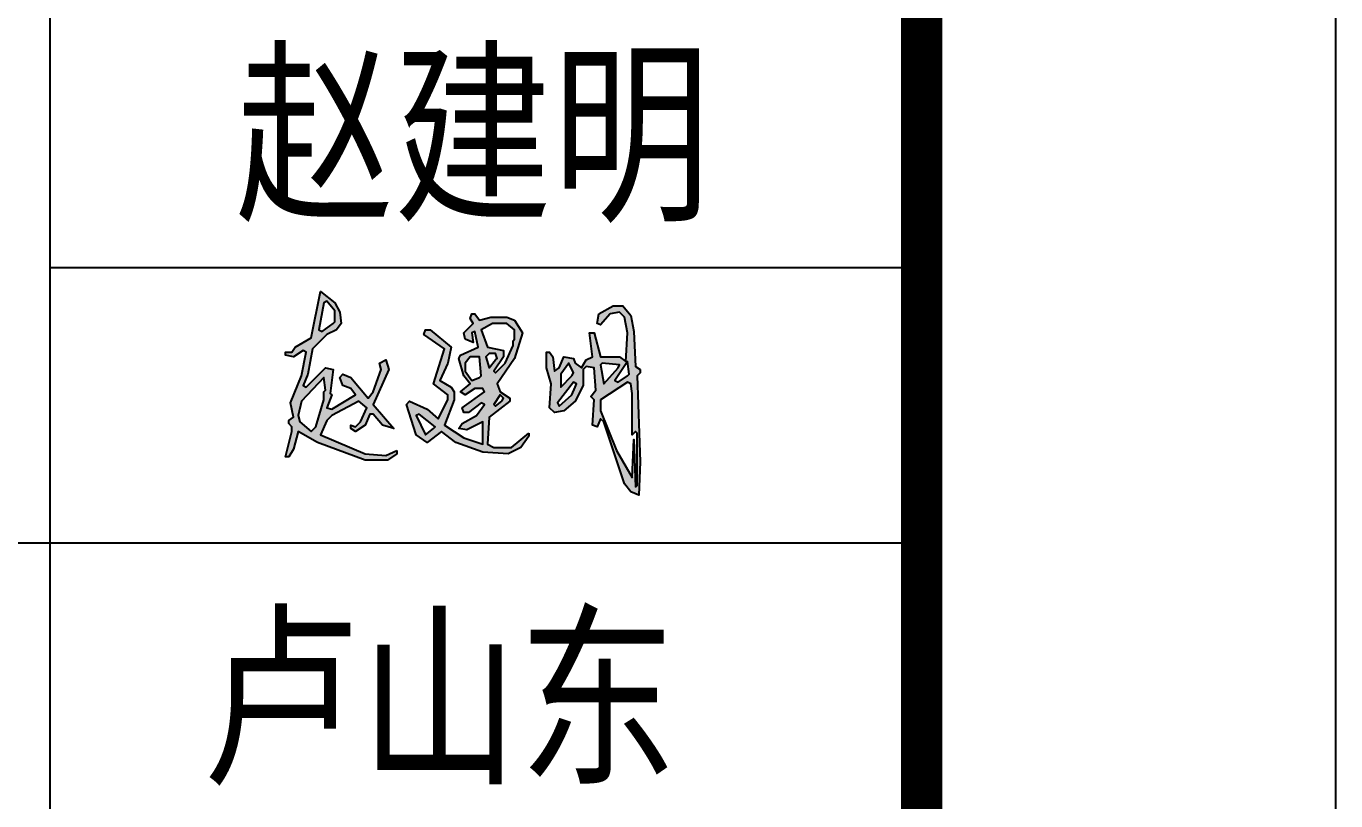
# Model space of a CAD drawing. Extents: x -266287 to 275962, y -324567 to 363765.
# Drawn here: x -78088 to -71765, y -49213 to -45471 of the extents above; entities that cross this region are included whole.
import ezdxf
from ezdxf.enums import TextEntityAlignment as Align

# ---------------------------------------------------------------- set-up
doc = ezdxf.new("R2010")
doc.units = 0
doc.header["$LTSCALE"] = 1000
doc.linetypes.add('LENGSHUI', pattern=[22, 20, -1, 0, -1])
doc.layers.get('0').update_dxf_attribs({"linetype": 'CONTINUOUS'})
doc.layers.add('00签名', color=7, linetype='LENGSHUI')
doc.layers.add('PUB_TITLE', color=4, linetype='CONTINUOUS')
doc.styles.add('-黑体', font='simhei.ttf', dxfattribs={"width": 0.8})

msp = doc.modelspace()

# ---------------------------------------------------------------- hatches: boundary and pattern name
at = {"layer": '00签名', "linetype": 'Continuous'}
h = msp.add_hatch(color=256, dxfattribs=at)
h.paths.add_polyline_path([(-76636.16892, -46960.67572), (-76590.08892, -46937.63572), (-76567.05122, -46906.91418), (-76574.73045, -46853.15495), (-76597.77045, -46807.07495), (-76666.89045, -46753.31572), (-76712.97045, -46976.03418), (-76789.76969, -47022.11418), (-76805.13045, -47045.15418), (-76835.84969, -47045.15418), (-76835.84969, -47060.51495), (-76797.44892, -47068.19418), (-76751.36892, -47037.47495), (-76736.01045, -47045.15418), (-76759.05045, -47160.35418), (-76812.80968, -47290.91495), (-76797.44892, -47360.03495), (-76820.49122, -47375.39572), (-76820.49122, -47390.75418), (-76805.13045, -47406.11495), (-76805.13045, -47429.15495), (-76835.84969, -47552.03418), (-76820.49122, -47552.03418), (-76797.44892, -47513.63572), (-76774.41122, -47429.15495), (-76682.24892, -47482.91418), (-76451.84892, -47567.39495), (-76344.33045, -47567.39495), (-76298.25045, -47536.67572), (-76298.25045, -47521.31495), (-76352.00969, -47544.35495), (-76451.84892, -47536.67572), (-76666.89045, -47444.51572), (-76636.16892, -47375.39572), (-76613.13122, -47352.35572), (-76482.57045, -47283.23572), (-76444.16969, -47313.95495), (-76474.89122, -47383.07495), (-76497.92892, -47406.11495), (-76520.97122, -47398.43572), (-76520.97122, -47413.79418), (-76497.92892, -47429.15495), (-76451.84892, -47398.43572), (-76428.81122, -47344.67418), (-76413.45045, -47344.67418), (-76367.37045, -47398.43572), (-76313.60892, -47413.79418), (-76413.45045, -47298.59418), (-76336.65122, -47129.63495), (-76352.00969, -47083.55495), (-76382.73122, -47098.91572), (-76375.04969, -47129.63495), (-76413.45045, -47237.15572), (-76436.49045, -47267.87495), (-76520.97122, -47168.03572), (-76559.36969, -47152.67495), (-76574.73045, -47168.03572), (-76559.36969, -47206.43418), (-76520.97122, -47221.79495), (-76497.92892, -47252.51418), (-76613.13122, -47321.63418), (-76636.16892, -47313.95495), (-76613.13122, -47252.51418), (-76620.81045, -47244.83495), (-76605.44969, -47129.63495), (-76643.85045, -47121.95572), (-76736.01045, -47214.11572), (-76751.36892, -47206.43418), (-76728.32892, -47152.67495), (-76705.28892, -47029.79572)])
h.paths.add_polyline_path([(-76674.56969, -46937.63572), (-76651.52969, -46807.07495), (-76636.16892, -46799.39572), (-76597.77045, -46845.47572), (-76597.77045, -46899.23495), (-76605.44969, -46906.91418), (-76659.20892, -46945.31495)], flags=16)
h.paths.add_polyline_path([(-76651.52969, -47168.03572), (-76643.85045, -47229.47418), (-76651.52969, -47237.15572), (-76651.52969, -47275.55418), (-76689.93045, -47406.11495), (-76712.97045, -47429.15495), (-76766.72969, -47383.07495), (-76774.41122, -47352.35572), (-76759.05045, -47283.23572)], flags=16)
h = msp.add_hatch(color=256, dxfattribs=at)
h.paths.add_polyline_path([(-75729.92969, -46891.55572), (-75768.33045, -46876.19495), (-75845.12969, -46876.19495), (-75898.89122, -46891.55572), (-75921.92892, -46860.83418), (-75937.28969, -46860.83418), (-75944.97122, -46883.87418), (-75929.61045, -46906.91418), (-75975.69045, -46952.99418), (-75968.00892, -46983.71572), (-75929.61045, -46999.07418), (-75937.28969, -46952.99418), (-75921.92892, -46945.31495), (-75906.57045, -47022.11418), (-75991.05122, -47060.51495), (-75998.73045, -47075.87572), (-75975.69045, -47160.35418), (-75944.97122, -47198.75495), (-75991.05122, -47237.15572), (-75968.00892, -47252.51418), (-75921.92892, -47221.79495), (-75883.53045, -47221.79495), (-75875.84892, -47237.15572), (-75983.36969, -47313.95495), (-75975.69045, -47336.99495), (-75952.65045, -47336.99495), (-75891.20969, -47290.91495), (-75875.84892, -47298.59418), (-75914.24969, -47352.35572), (-75983.36969, -47390.75418), (-75998.73045, -47413.79418), (-75960.32969, -47421.47572), (-75883.53045, -47383.07495), (-75883.53045, -47490.59572), (-75975.69045, -47459.87418), (-76067.85045, -47398.43572), (-76021.77045, -47275.55418), (-76021.77045, -47237.15572), (-76037.13122, -47214.11572), (-76090.89045, -47183.39418), (-76052.48968, -47098.91572), (-76037.13122, -47022.11418), (-76136.97045, -46937.63572), (-76160.01045, -46937.63572), (-76167.68968, -46960.67572), (-76067.85045, -47029.79572), (-76121.60968, -47198.75495), (-76052.48968, -47252.51418), (-76052.48968, -47275.55418), (-76098.56969, -47367.71418), (-76152.32892, -47321.63418), (-76236.80968, -47283.23572), (-76252.17045, -47298.59418), (-76206.09045, -47444.51572), (-76152.32892, -47482.91418), (-76083.20892, -47429.15495), (-76014.08892, -47482.91418), (-75883.53045, -47528.99418), (-75760.65122, -47536.67572), (-75699.21045, -47505.95418), (-75660.80968, -47452.19495), (-75660.80968, -47436.83418), (-75745.29045, -47505.95418), (-75829.76892, -47505.95418), (-75860.49045, -47490.59572), (-75852.81122, -47360.03495), (-75752.96969, -47283.23572), (-75752.96969, -47267.87495), (-75799.04969, -47237.15572), (-75814.41045, -47198.75495), (-75729.92969, -47075.87572), (-75691.52892, -46952.99418)])
h.paths.add_polyline_path([(-75891.20969, -46937.63572), (-75837.45045, -46906.91418), (-75768.33045, -46906.91418), (-75729.92969, -46937.63572), (-75729.92969, -46983.71572), (-75737.60892, -46991.39495), (-75737.60892, -47014.43495), (-75776.00969, -47098.91572), (-75822.08969, -47144.99572), (-75829.76892, -47137.31418), (-75783.68892, -47068.19418), (-75783.68892, -47037.47495), (-75860.49045, -47022.11418)], flags=16)
h.paths.add_polyline_path([(-75898.89122, -47068.19418), (-75891.20969, -47160.35418), (-75898.89122, -47168.03572), (-75937.28969, -47183.39418), (-75968.00892, -47137.31418), (-75968.00892, -47098.91572), (-75944.97122, -47068.19418)], flags=16)
h.paths.add_polyline_path([(-75852.81122, -47052.83572), (-75822.08969, -47052.83572), (-75814.41045, -47075.87572), (-75822.08969, -47083.55495), (-75852.81122, -47121.95572), (-75868.16969, -47068.19418)], flags=16)
h.paths.add_polyline_path([(-75799.04969, -47252.51418), (-75783.68892, -47267.87495), (-75791.37045, -47283.23572), (-75822.08969, -47306.27572), (-75829.76892, -47298.59418)], flags=16)
h.paths.add_polyline_path([(-76190.72969, -47344.67418), (-76113.93045, -47406.11495), (-76121.60968, -47413.79418), (-76160.01045, -47444.51572), (-76206.09045, -47352.35572)], flags=16)
h.paths.add_polyline_path([(-75345.92892, -46952.99418), (-75368.97122, -46952.99418), (-75353.61045, -47068.19418), (-75384.32969, -47083.55495), (-75407.36969, -47121.95572), (-75438.08892, -47098.91572), (-75445.77045, -47075.87572), (-75491.85045, -47068.19418), (-75514.89045, -47121.95572), (-75537.93045, -47137.31418), (-75545.60968, -47068.19418), (-75560.97045, -47045.15418), (-75576.32892, -47045.15418), (-75576.32892, -47121.95572), (-75553.28892, -47198.75495), (-75560.97045, -47313.95495), (-75537.93045, -47336.99495), (-75491.85045, -47329.31572), (-75438.08892, -47283.23572), (-75399.69045, -47206.43418), (-75399.69045, -47129.63495), (-75384.32969, -47114.27418), (-75345.92892, -47121.95572), (-75338.24969, -47229.47418), (-75361.28969, -47260.19572), (-75345.92892, -47275.55418), (-75353.61045, -47398.43572), (-75330.57045, -47406.11495), (-75315.20969, -47367.71418), (-75299.84892, -47383.07495), (-75200.00969, -47682.59495), (-75169.29045, -47720.99572), (-75130.88969, -47736.35418), (-75123.21045, -47575.07418), (-75138.57122, -47160.35418), (-75123.21045, -47144.99572), (-75123.21045, -47129.63495), (-75146.25045, -47114.27418), (-75153.92969, -46945.31495), (-75169.29045, -46868.51572), (-75207.68892, -46822.43572), (-75253.76892, -46822.43572), (-75322.89122, -46860.83418), (-75330.57045, -46906.91418), (-75315.20969, -46914.59572), (-75269.12969, -46860.83418), (-75223.04969, -46853.15495), (-75200.00969, -46876.19495), (-75184.65122, -46952.99418), (-75192.33045, -47091.23418), (-75223.04969, -47068.19418), (-75315.20969, -47068.19418)])
h.paths.add_polyline_path([(-75307.53045, -47098.91572), (-75223.04969, -47106.59495), (-75230.73122, -47121.95572), (-75299.84892, -47198.75495), (-75315.20969, -47106.59495)], flags=16)
h.paths.add_polyline_path([(-75445.77045, -47144.99572), (-75453.44969, -47160.35418), (-75507.20892, -47214.11572), (-75507.20892, -47152.67495), (-75468.81045, -47098.91572)], flags=16)
h.paths.add_polyline_path([(-75184.65122, -47091.23418), (-75176.96969, -47152.67495), (-75184.65122, -47160.35418), (-75230.73122, -47191.07572), (-75246.08969, -47183.39418)], flags=16)
h.paths.add_polyline_path([(-75430.40968, -47198.75495), (-75438.08892, -47214.11572), (-75453.44969, -47252.51418), (-75514.89045, -47306.27572), (-75522.56969, -47290.91495), (-75445.77045, -47191.07572)], flags=16)
h.paths.add_polyline_path([(-75184.65122, -47191.07572), (-75169.29045, -47198.75495), (-75161.60892, -47244.83495), (-75161.60892, -47444.51572), (-75146.25045, -47429.15495), (-75138.57122, -47436.83418), (-75138.57122, -47690.27418), (-75146.25045, -47697.95572), (-75153.92969, -47467.55572), (-75161.60892, -47651.87572), (-75238.41045, -47521.31495), (-75315.20969, -47329.31572), (-75315.20969, -47275.55418)], flags=16)

# ---------------------------------------------------------------- linework, layer by layer
for points in [[(-76298.25045, -47521.31495), (-76298.25045, -47536.67572), (-76344.33045, -47567.39495), (-76451.84892, -47567.39495), (-76682.24892, -47482.91418), (-76774.41122, -47429.15495), (-76797.44892, -47513.63572), (-76820.49122, -47552.03418), (-76835.84969, -47552.03418), (-76805.13045, -47429.15495), (-76805.13045, -47406.11495), (-76820.49122, -47390.75418), (-76820.49122, -47375.39572), (-76797.44892, -47360.03495), (-76812.80968, -47290.91495), (-76759.05045, -47160.35418), (-76736.01045, -47045.15418), (-76751.36892, -47037.47495), (-76797.44892, -47068.19418), (-76835.84969, -47060.51495), (-76835.84969, -47045.15418), (-76805.13045, -47045.15418), (-76789.76969, -47022.11418), (-76712.97045, -46976.03418), (-76666.89045, -46753.31572), (-76597.77045, -46807.07495), (-76574.73045, -46853.15495), (-76567.05122, -46906.91418), (-76590.08892, -46937.63572), (-76636.16892, -46960.67572), (-76705.28892, -47029.79572), (-76728.32892, -47152.67495), (-76751.36892, -47206.43418), (-76736.01045, -47214.11572), (-76643.85045, -47121.95572), (-76605.44969, -47129.63495), (-76620.81045, -47244.83495), (-76613.13122, -47252.51418), (-76636.16892, -47313.95495), (-76613.13122, -47321.63418), (-76497.92892, -47252.51418), (-76520.97122, -47221.79495), (-76559.36969, -47206.43418), (-76574.73045, -47168.03572), (-76559.36969, -47152.67495), (-76520.97122, -47168.03572), (-76436.49045, -47267.87495), (-76413.45045, -47237.15572), (-76375.04969, -47129.63495), (-76382.73122, -47098.91572), (-76352.00969, -47083.55495), (-76336.65122, -47129.63495), (-76413.45045, -47298.59418), (-76313.60892, -47413.79418), (-76367.37045, -47398.43572), (-76413.45045, -47344.67418), (-76428.81122, -47344.67418), (-76451.84892, -47398.43572), (-76497.92892, -47429.15495), (-76520.97122, -47413.79418), (-76520.97122, -47398.43572), (-76497.92892, -47406.11495), (-76474.89122, -47383.07495), (-76444.16969, -47313.95495), (-76482.57045, -47283.23572), (-76613.13122, -47352.35572), (-76636.16892, -47375.39572), (-76666.89045, -47444.51572), (-76451.84892, -47536.67572), (-76352.00969, -47544.35495), (-76298.25045, -47521.31495)], [(-76605.44969, -46906.91418), (-76597.77045, -46899.23495), (-76597.77045, -46845.47572), (-76636.16892, -46799.39572), (-76651.52969, -46807.07495), (-76674.56969, -46937.63572), (-76659.20892, -46945.31495), (-76605.44969, -46906.91418)], [(-75123.21045, -47129.63495), (-75123.21045, -47144.99572), (-75138.57122, -47160.35418), (-75123.21045, -47575.07418), (-75130.88969, -47736.35418), (-75169.29045, -47720.99572), (-75200.00969, -47682.59495), (-75299.84892, -47383.07495), (-75315.20969, -47367.71418), (-75330.57045, -47406.11495), (-75353.61045, -47398.43572), (-75345.92892, -47275.55418), (-75361.28969, -47260.19572), (-75338.24969, -47229.47418), (-75345.92892, -47121.95572), (-75384.32969, -47114.27418), (-75399.69045, -47129.63495), (-75399.69045, -47206.43418), (-75438.08892, -47283.23572), (-75491.85045, -47329.31572), (-75537.93045, -47336.99495), (-75560.97045, -47313.95495), (-75553.28892, -47198.75495), (-75576.32892, -47121.95572), (-75576.32892, -47045.15418), (-75560.97045, -47045.15418), (-75545.60968, -47068.19418), (-75537.93045, -47137.31418), (-75514.89045, -47121.95572), (-75491.85045, -47068.19418), (-75445.77045, -47075.87572), (-75438.08892, -47098.91572), (-75407.36969, -47121.95572), (-75384.32969, -47083.55495), (-75353.61045, -47068.19418), (-75368.97122, -46952.99418), (-75345.92892, -46952.99418), (-75315.20969, -47068.19418), (-75223.04969, -47068.19418), (-75192.33045, -47091.23418), (-75184.65122, -46952.99418), (-75200.00969, -46876.19495), (-75223.04969, -46853.15495), (-75269.12969, -46860.83418), (-75315.20969, -46914.59572), (-75330.57045, -46906.91418), (-75322.89122, -46860.83418), (-75253.76892, -46822.43572), (-75207.68892, -46822.43572), (-75169.29045, -46868.51572), (-75153.92969, -46945.31495), (-75146.25045, -47114.27418), (-75123.21045, -47129.63495)], [(-75660.80968, -47436.83418), (-75660.80968, -47452.19495), (-75699.21045, -47505.95418), (-75760.65122, -47536.67572), (-75883.53045, -47528.99418), (-76014.08892, -47482.91418), (-76083.20892, -47429.15495), (-76152.32892, -47482.91418), (-76206.09045, -47444.51572), (-76252.17045, -47298.59418), (-76236.80968, -47283.23572), (-76152.32892, -47321.63418), (-76098.56969, -47367.71418), (-76052.48968, -47275.55418), (-76052.48968, -47252.51418), (-76121.60968, -47198.75495), (-76067.85045, -47029.79572), (-76167.68968, -46960.67572), (-76160.01045, -46937.63572), (-76136.97045, -46937.63572), (-76037.13122, -47022.11418), (-76052.48968, -47098.91572), (-76090.89045, -47183.39418), (-76037.13122, -47214.11572), (-76021.77045, -47237.15572), (-76021.77045, -47275.55418), (-76067.85045, -47398.43572), (-75975.69045, -47459.87418), (-75883.53045, -47490.59572), (-75883.53045, -47383.07495), (-75960.32969, -47421.47572), (-75998.73045, -47413.79418), (-75983.36969, -47390.75418), (-75914.24969, -47352.35572), (-75875.84892, -47298.59418), (-75891.20969, -47290.91495), (-75952.65045, -47336.99495), (-75975.69045, -47336.99495), (-75983.36969, -47313.95495), (-75875.84892, -47237.15572), (-75883.53045, -47221.79495), (-75921.92892, -47221.79495), (-75968.00892, -47252.51418), (-75991.05122, -47237.15572), (-75944.97122, -47198.75495), (-75975.69045, -47160.35418), (-75998.73045, -47075.87572), (-75991.05122, -47060.51495), (-75906.57045, -47022.11418), (-75921.92892, -46945.31495), (-75937.28969, -46952.99418), (-75929.61045, -46999.07418), (-75968.00892, -46983.71572), (-75975.69045, -46952.99418), (-75929.61045, -46906.91418), (-75944.97122, -46883.87418), (-75937.28969, -46860.83418), (-75921.92892, -46860.83418), (-75898.89122, -46891.55572), (-75845.12969, -46876.19495), (-75768.33045, -46876.19495), (-75729.92969, -46891.55572), (-75691.52892, -46952.99418), (-75729.92969, -47075.87572), (-75814.41045, -47198.75495), (-75799.04969, -47237.15572), (-75752.96969, -47267.87495), (-75752.96969, -47283.23572), (-75852.81122, -47360.03495), (-75860.49045, -47490.59572), (-75829.76892, -47505.95418), (-75745.29045, -47505.95418), (-75660.80968, -47436.83418)], [(-75737.60892, -46991.39495), (-75729.92969, -46983.71572), (-75729.92969, -46937.63572), (-75768.33045, -46906.91418), (-75837.45045, -46906.91418), (-75891.20969, -46937.63572), (-75860.49045, -47022.11418), (-75783.68892, -47037.47495), (-75783.68892, -47068.19418), (-75829.76892, -47137.31418), (-75822.08969, -47144.99572), (-75776.00969, -47098.91572), (-75737.60892, -47014.43495), (-75737.60892, -46991.39495)], [(-75898.89122, -47168.03572), (-75891.20969, -47160.35418), (-75898.89122, -47068.19418), (-75944.97122, -47068.19418), (-75968.00892, -47098.91572), (-75968.00892, -47137.31418), (-75937.28969, -47183.39418), (-75898.89122, -47168.03572)], [(-75822.08969, -47083.55495), (-75814.41045, -47075.87572), (-75822.08969, -47052.83572), (-75852.81122, -47052.83572), (-75868.16969, -47068.19418), (-75852.81122, -47121.95572), (-75822.08969, -47083.55495)], [(-75453.44969, -47160.35418), (-75445.77045, -47144.99572), (-75468.81045, -47098.91572), (-75507.20892, -47152.67495), (-75507.20892, -47214.11572), (-75453.44969, -47160.35418)], [(-75230.73122, -47121.95572), (-75223.04969, -47106.59495), (-75307.53045, -47098.91572), (-75315.20969, -47106.59495), (-75299.84892, -47198.75495), (-75230.73122, -47121.95572)], [(-75184.65122, -47160.35418), (-75176.96969, -47152.67495), (-75184.65122, -47091.23418), (-75246.08969, -47183.39418), (-75230.73122, -47191.07572), (-75184.65122, -47160.35418)], [(-76651.52969, -47237.15572), (-76643.85045, -47229.47418), (-76651.52969, -47168.03572), (-76759.05045, -47283.23572), (-76774.41122, -47352.35572), (-76766.72969, -47383.07495), (-76712.97045, -47429.15495), (-76689.93045, -47406.11495), (-76651.52969, -47275.55418), (-76651.52969, -47237.15572)], [(-75438.08892, -47214.11572), (-75430.40968, -47198.75495), (-75445.77045, -47191.07572), (-75522.56969, -47290.91495), (-75514.89045, -47306.27572), (-75453.44969, -47252.51418), (-75438.08892, -47214.11572)], [(-75146.25045, -47697.95572), (-75138.57122, -47690.27418), (-75138.57122, -47436.83418), (-75146.25045, -47429.15495), (-75161.60892, -47444.51572), (-75161.60892, -47244.83495), (-75169.29045, -47198.75495), (-75184.65122, -47191.07572), (-75315.20969, -47275.55418), (-75315.20969, -47329.31572), (-75238.41045, -47521.31495), (-75161.60892, -47651.87572), (-75153.92969, -47467.55572), (-75146.25045, -47697.95572)], [(-75791.37045, -47283.23572), (-75783.68892, -47267.87495), (-75799.04969, -47252.51418), (-75829.76892, -47298.59418), (-75822.08969, -47306.27572), (-75791.37045, -47283.23572)], [(-76121.60968, -47413.79418), (-76113.93045, -47406.11495), (-76190.72969, -47344.67418), (-76206.09045, -47352.35572), (-76160.01045, -47444.51572), (-76121.60968, -47413.79418)]]:
    msp.add_lwpolyline(points, dxfattribs=at)
at = {"layer": 'PUB_TITLE'}
for p, q in [((-77974.04313, -34998.43049), (-77974.04313, -60566.69496)), ((-77974.04313, -46636.97162), (-73764.58828, -46636.97162)), ((-82183.49798, -47966.69496), (-73764.58828, -47966.69496))]:
    msp.add_line(p, q, dxfattribs=at)
msp.add_lwpolyline([(-220364.58828, -62566.69496), (-71764.58828, -62566.69496), (-71764.58828, 21433.30504), (-220364.58828, 21433.30504)], close=True, dxfattribs=at)
at = {"layer": 'PUB_TITLE', "const_width": 200}
msp.add_lwpolyline([(-215364.58828, -60566.69496), (-73764.58828, -60566.69496), (-73764.58828, 19433.30504), (-215364.58828, 19433.30504)], close=True, dxfattribs=at)

# ---------------------------------------------------------------- texts
at = {"style": '-黑体', "width": 0.8}
for s, p in [('赵建明', (-77076.8507, -45989.46065, 0.28634)), ('卢山东', (-77238.50458, -48711.29651, 0.28634))]:
    msp.add_text(s, height=700, dxfattribs=at).set_placement(p, align=Align.MIDDLE_LEFT)

doc.saveas('drawing.dxf')
